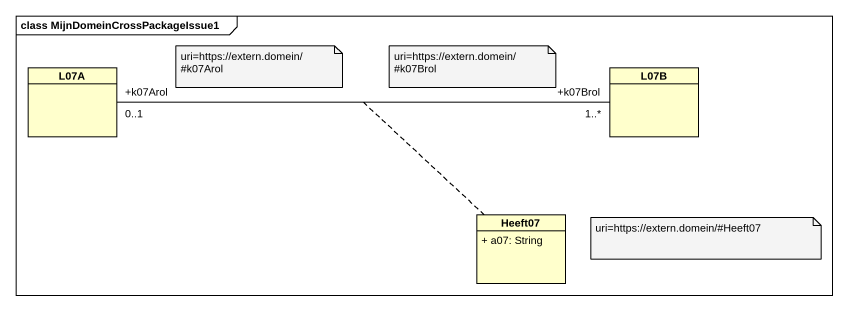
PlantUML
@startuml
mainframe class MijnDomeinCrossPackageIssue1
hide circle
hide empty members
skinparam classAttributeIconSize 0
class L07A
class L07B
class Heeft07 {
  + a07: String
}
L07A "+k07Arol\n0..1" -right- "+k07Brol\n1..*" L07B
(L07A, L07B) .. Heeft07
note as N1
  uri=https://extern.domein/#k07Arol
end note
note as N2
  uri=https://extern.domein/#k07Brol
end note
note as N3
  uri=https://extern.domein/#Heeft07
end note
@enduml
